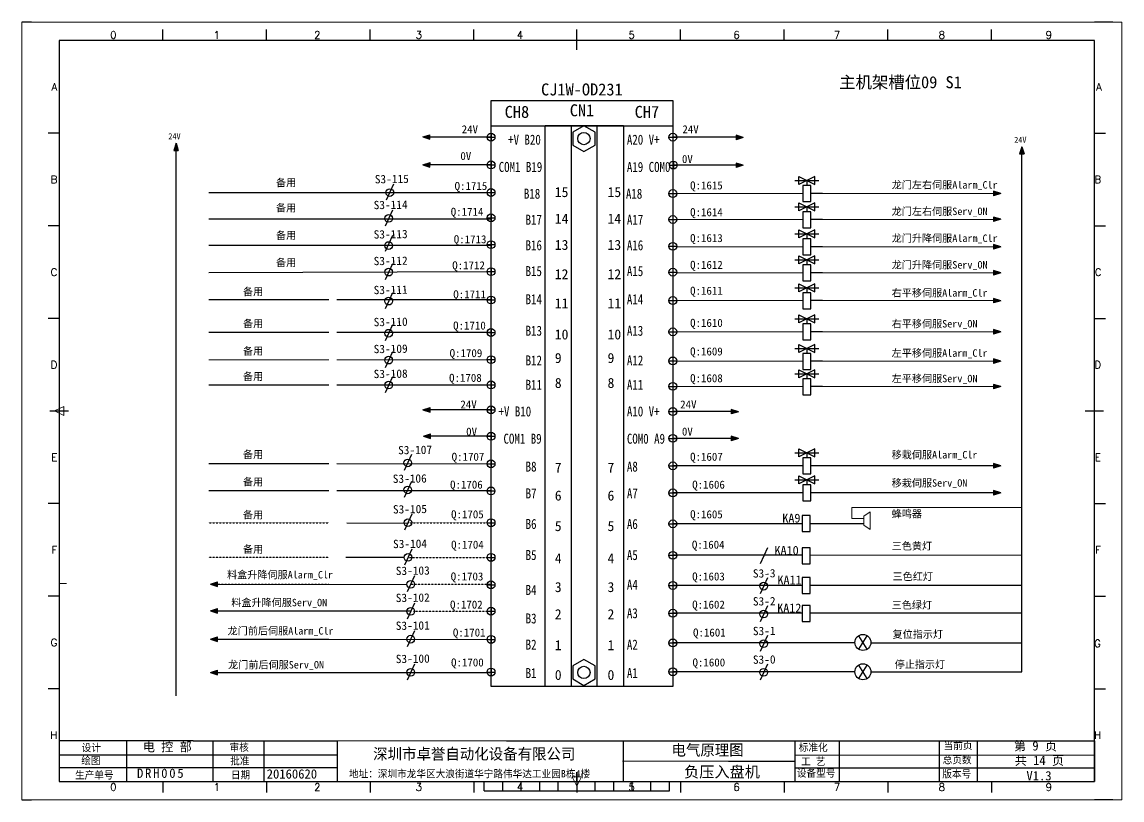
# Model space of a CAD drawing. Extents: x 2368 to 9674, y -1476 to 1321.
# Drawn here: x 9080 to 9674, y 901 to 1321 of the extents above; entities that cross this region are included whole.
import ezdxf
from ezdxf.enums import TextEntityAlignment as Align

# ---------------------------------------------------------------- set-up
doc = ezdxf.new("R2010")
doc.units = 0
doc.header["$MEASUREMENT"] = 0
doc.linetypes.add('ACANSTGL', pattern=[0.11811, 0.07874, -0.03937])
doc.layers.add('1', color=3, linetype='Continuous', lineweight=20)
doc.layers.add('AE_BOR', color=1, linetype='Continuous')
doc.layers.add('SYMS', color=7, linetype='Continuous')
doc.styles.add('HZ', font='', dxfattribs={"width": 0.8})
doc.styles.add('WD', font='romans.shx', dxfattribs={"bigfont": 'gbcbig.shx'})
doc.styles.add('样式 2', font='')
doc.styles.get('HZ').set_extended_font_data('SimSun')
doc.styles.get('样式 2').set_extended_font_data('NSimSun')

# ---------------------------------------------------------------- blocks, each defined once
blk = doc.blocks.new('gb_a2_a')
for p, q in [((584, 410), (25, 410)), ((25, 410), (25, 10)), ((584, 10), (584, 410)), ((25, 10), (584, 10))]:
    blk.add_line(p, q)
at = {"lineweight": 9, "ltscale": 0.1}
blk.add_line((25, 116.86), (29, 116.86), dxfattribs=at)
at = {"layer": 'AE_BOR', "lineweight": 30}
for p, q in [((10, 420), (4.93, 420)), ((594, 420), (584, 420)), ((4.93, 0), (10, 0)), ((594, 0), (584, 0))]:
    blk.add_line(p, q, dxfattribs=at)
at = {"layer": 'AE_BOR', "color": 1, "lineweight": 15}
for p, q in [((4.93, 420), (598.93, 420)), ((4.93, 0), (4.93, 420)), ((598.93, 420), (598.93, 0)), ((22.5, 210), (27.5, 212.5)), ((27.5, 207.5), (22.5, 210)), ((27.5, 212.5), (27.5, 207.5)), ((304.5, 7.5), (302, 12.5)), ((302, 12.5), (307, 12.5)), ((307, 12.5), (304.5, 7.5)), ((598.93, 0), (4.93, 0))]:
    blk.add_line(p, q, dxfattribs=at)
at = {"layer": 'AE_BOR'}
for p, q in [((81, 410), (81, 416)), ((137, 410), (137, 416)), ((193, 410), (193, 416)), ((249, 410), (249, 416)), ((304.5, 410), (304.5, 416)), ((360.5, 410), (360.5, 416)), ((416.5, 410), (416.5, 416)), ((472.5, 410), (472.5, 416)), ((528.5, 410), (528.5, 416)), ((25, 360), (19, 360)), ((584, 360), (590, 360)), ((25, 310), (19, 310)), ((584, 310), (590, 310)), ((25, 260), (19, 260)), ((584, 260), (590, 260)), ((25, 160), (19, 160)), ((584, 160), (590, 160)), ((25, 110), (19, 110)), ((584, 110), (590, 110)), ((25, 60), (19, 60)), ((584, 60), (590, 60)), ((81, 10), (81, 4)), ((137, 10), (137, 4)), ((193, 10), (193, 4)), ((249, 10), (249, 4)), ((304.5, 10), (304.5, 4)), ((360.5, 10), (360.5, 4)), ((416.5, 10), (416.5, 4)), ((472.5, 10), (472.5, 4)), ((528.5, 10), (528.5, 4))]:
    blk.add_line(p, q, dxfattribs=at)
at = {"layer": 'AE_BOR', "color": 2, "lineweight": 30}
for p, q in [((304.5, 405), (304.5, 415)), ((20, 210), (30, 210)), ((579, 210), (589, 210)), ((304.5, 10), (304.5, 15)), ((304.5, 15), (304.5, 5)), ((254.5, 5), (254.5, 10)), ((264.5, 5), (264.5, 10)), ((274.5, 5), (274.5, 10)), ((284.5, 5), (284.5, 10)), ((294.5, 5), (294.5, 10)), ((304.5, 10), (304.5, 5)), ((314.5, 5), (314.5, 10)), ((324.5, 5), (324.5, 10)), ((334.5, 5), (334.5, 10)), ((344.5, 5), (344.5, 10)), ((354.5, 5), (354.5, 10)), ((254.5, 5), (354.5, 5))]:
    blk.add_line(p, q, dxfattribs=at)
at = {"layer": 'AE_BOR', "style": 'WD'}
for s, p in [('0', (54.27, 411)), ('1', (110.12, 411)), ('2', (164.42, 411)), ('3', (219.22, 411)), ('4', (273.82, 411)), ('5', (334.12, 411)), ('6', (390.81, 411)), ('7', (445.01, 411)), ('8', (501.67, 411)), ('9', (559.4, 411)), ('0', (54.27, 5)), ('1', (110.12, 5)), ('2', (164.42, 5)), ('3', (219.22, 5)), ('4', (273.82, 5)), ('5', (334.12, 5)), ('6', (390.81, 5)), ('7', (445.01, 5)), ('8', (501.67, 5)), ('9', (559.4, 5))]:
    blk.add_text(s, height=4, dxfattribs=at).set_placement(p, align=Align.CENTER)
for s, p in [('A', (24, 385)), ('A', (588.05, 385)), ('B', (24, 335)), ('B', (587.67, 335)), ('C', (24, 285)), ('C', (587.86, 285)), ('D', (24, 235)), ('D', (587.67, 235)), ('E', (24, 185)), ('E', (587.48, 185)), ('F', (24, 135)), ('F', (587.48, 135)), ('F', (587.48, 135)), ('G', (24, 85)), ('G', (587.48, 84.56)), ('H', (24, 35)), ('H', (587.67, 35))]:
    blk.add_text(s, height=4, dxfattribs=at).set_placement(p, align=Align.MIDDLE_RIGHT)

msp = doc.modelspace()

# ---------------------------------------------------------------- hatches: boundary and pattern name
for points in [[(9296.68984, 1259.41536), (9300.52177, 1260.60313), (9300.49838, 1258.15459)], [(9469.71321, 1259.08493), (9465.8928, 1257.8606), (9465.8928, 1260.30926)], [(9163.38893, 1255.99722), (9164.61325, 1252.1768), (9162.1646, 1252.1768)], [(9620.16617, 1254.1058), (9621.3905, 1250.28539), (9618.94184, 1250.28539)], [(9296.71984, 1244.36536), (9300.55177, 1245.55313), (9300.52838, 1243.10459)], [(9469.71321, 1244.11493), (9465.8928, 1242.8906), (9465.8928, 1245.33926)], [(9608.70824, 1228.85783), (9604.88783, 1227.6335), (9604.88783, 1230.08216)], [(9608.70824, 1214.97815), (9604.88783, 1213.75382), (9604.88783, 1216.20248)], [(9608.70824, 1200.11061), (9604.88783, 1198.88628), (9604.88783, 1201.33494)], [(9608.70824, 1186.04122), (9604.88783, 1184.81689), (9604.88783, 1187.26554)], [(9608.70824, 1171.025), (9604.88783, 1169.80067), (9604.88783, 1172.24933)], [(9608.70824, 1154.23933), (9604.88783, 1153.015), (9604.88783, 1155.46366)], [(9608.70824, 1138.36613), (9604.88783, 1137.1418), (9604.88783, 1139.59046)], [(9608.70824, 1124.65599), (9604.88783, 1123.43166), (9604.88783, 1125.88032)], [(9296.72765, 1112.08009), (9300.54806, 1113.30441), (9300.54806, 1110.85576)], [(9467.07321, 1111.10493), (9463.2528, 1109.8806), (9463.2528, 1112.32926)], [(9296.94984, 1097.90536), (9300.78177, 1099.09313), (9300.75838, 1096.64459)], [(9467.07321, 1096.63493), (9463.2528, 1095.4106), (9463.2528, 1097.85926)], [(9608.70824, 1081.8494), (9604.88783, 1080.62508), (9604.88783, 1083.07373)], [(9608.70824, 1067.2695), (9604.88783, 1066.04517), (9604.88783, 1068.49383)], [(9181.93666, 1017.97553), (9185.75707, 1019.19986), (9185.75707, 1016.7512)], [(9181.93666, 1003.64946), (9185.75707, 1004.87379), (9185.75707, 1002.42513)], [(9181.93666, 988.2841), (9185.75707, 989.50843), (9185.75707, 987.05977)], [(9181.93666, 970.33239), (9185.75707, 971.55672), (9185.75707, 969.10806)]]:
    msp.add_hatch(color=256).paths.add_polyline_path(points)

# ---------------------------------------------------------------- linework, layer by layer
for p, q in [((9333.50917, 1265.51692), (9431.67831, 1265.51692)), ((9296.68984, 1259.41536), (9300.52177, 1260.60313)), ((9296.68984, 1259.41536), (9300.49838, 1258.15459)), ((9333.50917, 1259.29052), (9300.46909, 1259.29052)), ((9300.49838, 1258.15459), (9300.52177, 1260.60313)), ((9466.0751, 1259.31609), (9431.67831, 1259.29052)), ((9469.71321, 1259.08493), (9465.8928, 1260.30926)), ((9465.8928, 1260.30926), (9465.8928, 1257.8606)), ((9163.38893, 1255.99722), (9162.1646, 1252.1768)), ((9163.38893, 1235.40419), (9163.38893, 1255.99722)), ((9163.38893, 1255.99722), (9164.61325, 1252.1768)), ((9469.71321, 1259.08493), (9465.8928, 1257.8606)), ((9620.16617, 1254.1058), (9618.94184, 1250.28539)), ((9620.16617, 1233.51277), (9620.16617, 1254.1058)), ((9620.16617, 1254.1058), (9621.3905, 1250.28539)), ((9162.1646, 1252.1768), (9164.61325, 1252.1768)), ((9618.94184, 1250.28539), (9621.3905, 1250.28539)), ((9296.71984, 1244.36536), (9300.55177, 1245.55313)), ((9296.71984, 1244.36536), (9300.52838, 1243.10459)), ((9333.50917, 1244.3366), (9300.3651, 1244.3366)), ((9300.52838, 1243.10459), (9300.55177, 1245.55313)), ((9466.1651, 1244.18609), (9431.67831, 1244.23769)), ((9469.71321, 1244.11493), (9465.8928, 1245.33926)), ((9465.8928, 1245.33926), (9465.8928, 1242.8906)), ((9469.71321, 1244.11493), (9465.8928, 1242.8906)), ((9497.5896, 1235.86755), (9510.5496, 1235.86755)), ((9499.7496, 1238.02755), (9504.0696, 1235.86755)), ((9499.7496, 1233.70755), (9499.7496, 1238.02755)), ((9504.0696, 1235.86755), (9499.7496, 1233.70755)), ((9508.3896, 1238.02755), (9504.0696, 1235.86755)), ((9504.0696, 1235.86755), (9508.3896, 1233.70755)), ((9504.0696, 1235.86755), (9504.0696, 1234.24755)), ((9508.3896, 1233.70755), (9508.3896, 1238.02755)), ((9280.83745, 1233.86985), (9276.89022, 1225.22899)), ((9504.0696, 1234.24755), (9504.0696, 1233.16755)), ((9608.70824, 1228.85783), (9604.88783, 1230.08216)), ((9604.88783, 1230.08216), (9604.88783, 1227.6335)), ((9499.7496, 1223.95249), (9504.0696, 1221.79249)), ((9499.7496, 1219.63249), (9499.7496, 1223.95249)), ((9508.3896, 1223.95249), (9504.0696, 1221.79249)), ((9512.49551, 1228.94139), (9506.2296, 1228.94139)), ((9508.3896, 1219.63249), (9508.3896, 1223.95249)), ((9608.70824, 1228.85783), (9604.88783, 1227.6335)), ((9280.21745, 1219.92985), (9276.27022, 1211.28899)), ((9497.5896, 1221.79249), (9510.5496, 1221.79249)), ((9504.0696, 1221.79249), (9499.7496, 1219.63249)), ((9504.0696, 1221.79249), (9508.3896, 1219.63249)), ((9504.0696, 1221.79249), (9504.0696, 1220.17249)), ((9504.0696, 1220.17249), (9504.0696, 1219.09249)), ((9512.49551, 1214.86633), (9506.2296, 1214.86633)), ((9608.70824, 1214.97815), (9604.88783, 1216.20248)), ((9604.88783, 1216.20248), (9604.88783, 1213.75382)), ((9608.70824, 1214.97815), (9604.88783, 1213.75382)), ((9280.21745, 1206.30985), (9276.27022, 1197.66899)), ((9497.5896, 1207.11938), (9510.5496, 1207.11938)), ((9499.7496, 1209.27938), (9504.0696, 1207.11938)), ((9499.7496, 1204.95938), (9499.7496, 1209.27938)), ((9504.0696, 1207.11938), (9499.7496, 1204.95938)), ((9508.3896, 1209.27938), (9504.0696, 1207.11938)), ((9504.0696, 1207.11938), (9508.3896, 1204.95938)), ((9504.0696, 1207.11938), (9504.0696, 1205.49938)), ((9508.3896, 1204.95938), (9508.3896, 1209.27938)), ((9504.0696, 1205.49938), (9504.0696, 1204.41938)), ((9512.49551, 1200.19322), (9506.2296, 1200.19322)), ((9608.70824, 1200.11061), (9604.88783, 1201.33494)), ((9604.88783, 1201.33494), (9604.88783, 1198.88628)), ((9608.70824, 1200.11061), (9604.88783, 1198.88628)), ((9499.7496, 1195.21034), (9504.0696, 1193.05034)), ((9499.7496, 1190.89034), (9499.7496, 1195.21034)), ((9508.3896, 1195.21034), (9504.0696, 1193.05034)), ((9508.3896, 1190.89034), (9508.3896, 1195.21034)), ((9280.21745, 1190.92985), (9276.27022, 1182.28899)), ((9497.5896, 1193.05034), (9510.5496, 1193.05034)), ((9504.0696, 1193.05034), (9499.7496, 1190.89034)), ((9504.0696, 1193.05034), (9508.3896, 1190.89034)), ((9504.0696, 1193.05034), (9504.0696, 1191.43034)), ((9504.0696, 1191.43034), (9504.0696, 1190.35034)), ((9512.49551, 1186.12419), (9506.2296, 1186.12419)), ((9608.70824, 1186.04122), (9604.88783, 1187.26554)), ((9604.88783, 1187.26554), (9604.88783, 1184.81689)), ((9608.70824, 1186.04122), (9604.88783, 1184.81689)), ((9497.5896, 1177.98323), (9510.5496, 1177.98323)), ((9499.7496, 1180.14323), (9504.0696, 1177.98323)), ((9499.7496, 1175.82323), (9499.7496, 1180.14323)), ((9504.0696, 1177.98323), (9499.7496, 1175.82323)), ((9508.3896, 1180.14323), (9504.0696, 1177.98323)), ((9504.0696, 1177.98323), (9508.3896, 1175.82323)), ((9504.0696, 1177.98323), (9504.0696, 1176.36323)), ((9504.0696, 1176.36323), (9504.0696, 1175.28323)), ((9508.3896, 1175.82323), (9508.3896, 1180.14323)), ((9245.95309, 1171.50702), (9181.07056, 1171.50702)), ((9245.95309, 1171.50702), (9208.0351, 1171.50702)), ((9333.50917, 1171.50702), (9250.27309, 1171.50702)), ((9333.50917, 1171.50702), (9250.27309, 1171.50702)), ((9280.21745, 1175.27985), (9276.27022, 1166.63899)), ((9512.49551, 1171.05707), (9506.2296, 1171.05707)), ((9608.70824, 1171.025), (9604.88783, 1172.24933)), ((9604.88783, 1172.24933), (9604.88783, 1169.80067)), ((9608.70824, 1171.025), (9604.88783, 1169.80067)), ((9497.5896, 1161.21148), (9510.5496, 1161.21148)), ((9499.7496, 1163.37148), (9504.0696, 1161.21148)), ((9499.7496, 1159.05148), (9499.7496, 1163.37148)), ((9504.0696, 1161.21148), (9499.7496, 1159.05148)), ((9508.3896, 1163.37148), (9504.0696, 1161.21148)), ((9504.0696, 1161.21148), (9508.3896, 1159.05148)), ((9504.0696, 1161.21148), (9504.0696, 1159.59148)), ((9504.0696, 1159.59148), (9504.0696, 1158.51148)), ((9508.3896, 1159.05148), (9508.3896, 1163.37148)), ((9280.21745, 1157.97985), (9276.27022, 1149.33899)), ((9512.49551, 1154.28532), (9506.2296, 1154.28532)), ((9608.70824, 1154.23933), (9604.88783, 1155.46366)), ((9604.88783, 1155.46366), (9604.88783, 1153.015)), ((9608.70824, 1154.23933), (9604.88783, 1153.015)), ((9499.7496, 1147.43111), (9504.0696, 1145.27111)), ((9499.7496, 1143.11111), (9499.7496, 1147.43111)), ((9508.3896, 1147.43111), (9504.0696, 1145.27111)), ((9508.3896, 1143.11111), (9508.3896, 1147.43111)), ((9280.21745, 1143.41985), (9276.27022, 1134.77899)), ((9497.5896, 1145.27111), (9510.5496, 1145.27111)), ((9504.0696, 1145.27111), (9499.7496, 1143.11111)), ((9504.0696, 1145.27111), (9508.3896, 1143.11111)), ((9504.0696, 1145.27111), (9504.0696, 1143.65111)), ((9504.0696, 1143.65111), (9504.0696, 1142.57111)), ((9512.49551, 1138.34495), (9506.2296, 1138.34495)), ((9608.70824, 1138.36613), (9604.88783, 1139.59046)), ((9604.88783, 1139.59046), (9604.88783, 1137.1418)), ((9608.70824, 1138.36613), (9604.88783, 1137.1418)), ((9280.21745, 1129.95985), (9276.27022, 1121.31899)), ((9497.5896, 1131.60875), (9510.5496, 1131.60875)), ((9499.7496, 1133.76875), (9504.0696, 1131.60875)), ((9499.7496, 1129.44875), (9499.7496, 1133.76875)), ((9504.0696, 1131.60875), (9499.7496, 1129.44875)), ((9508.3896, 1133.76875), (9504.0696, 1131.60875)), ((9504.0696, 1131.60875), (9508.3896, 1129.44875)), ((9504.0696, 1131.60875), (9504.0696, 1129.98875)), ((9504.0696, 1129.98875), (9504.0696, 1128.90875)), ((9508.3896, 1129.44875), (9508.3896, 1133.76875)), ((9181.07056, 1125.7002), (9245.95309, 1125.6674)), ((9250.27309, 1125.66309), (9331.38912, 1125.58212)), ((9512.49551, 1124.68259), (9506.2296, 1124.68259)), ((9608.70824, 1124.65599), (9604.88783, 1125.88032)), ((9604.88783, 1125.88032), (9604.88783, 1123.43166)), ((9608.70824, 1124.65599), (9604.88783, 1123.43166)), ((9296.72765, 1112.08009), (9300.54806, 1113.30441)), ((9296.72765, 1112.08009), (9300.54806, 1110.85576)), ((9333.50917, 1112.09702), (9300.46909, 1112.09702)), ((9300.54806, 1110.85576), (9300.54806, 1113.30441)), ((9463.4051, 1111.15768), (9431.67831, 1111.15768)), ((9467.07321, 1111.10493), (9463.2528, 1112.32926)), ((9463.2528, 1112.32926), (9463.2528, 1109.8806)), ((9467.07321, 1111.10493), (9463.2528, 1109.8806)), ((9296.94984, 1097.90536), (9300.78177, 1099.09313)), ((9300.75838, 1096.64459), (9300.78177, 1099.09313)), ((9296.94984, 1097.90536), (9300.75838, 1096.64459)), ((9333.50917, 1097.84133), (9300.7251, 1097.84133)), ((9463.4051, 1096.71801), (9431.67831, 1096.71801)), ((9467.07321, 1096.63493), (9463.2528, 1097.85926)), ((9463.2528, 1097.85926), (9463.2528, 1095.4106)), ((9467.07321, 1096.63493), (9463.2528, 1095.4106)), ((9290.52882, 1087.93404), (9286.58158, 1079.29317)), ((9497.5896, 1088.83085), (9510.5496, 1088.83085)), ((9499.7496, 1090.99085), (9504.0696, 1088.83085)), ((9499.7496, 1086.67085), (9499.7496, 1090.99085)), ((9504.0696, 1088.83085), (9499.7496, 1086.67085)), ((9508.3896, 1090.99085), (9504.0696, 1088.83085)), ((9504.0696, 1088.83085), (9508.3896, 1086.67085)), ((9504.0696, 1088.83085), (9504.0696, 1087.21085)), ((9504.0696, 1087.21085), (9504.0696, 1086.13085)), ((9508.3896, 1086.67085), (9508.3896, 1090.99085)), ((9181.07056, 1083.18355), (9245.95309, 1083.12101)), ((9250.27309, 1083.11279), (9331.38912, 1082.95841)), ((9501.9096, 1081.90356), (9431.67831, 1081.90356)), ((9512.49551, 1081.90469), (9506.2296, 1081.90469)), ((9608.53925, 1081.90356), (9506.2296, 1081.90356)), ((9608.70824, 1081.8494), (9604.88783, 1083.07373)), ((9604.88783, 1083.07373), (9604.88783, 1080.62508)), ((9608.70824, 1081.8494), (9604.88783, 1080.62508)), ((9499.7496, 1076.40057), (9504.0696, 1074.24057)), ((9499.7496, 1072.08057), (9499.7496, 1076.40057)), ((9508.3896, 1076.40057), (9504.0696, 1074.24057)), ((9508.3896, 1072.08057), (9508.3896, 1076.40057)), ((9290.52882, 1073.37404), (9286.58158, 1064.73317)), ((9497.5896, 1074.24057), (9510.5496, 1074.24057)), ((9504.0696, 1074.24057), (9499.7496, 1072.08057)), ((9504.0696, 1074.24057), (9508.3896, 1072.08057)), ((9504.0696, 1074.24057), (9504.0696, 1072.62057)), ((9504.0696, 1072.62057), (9504.0696, 1071.54057)), ((9501.9096, 1067.26496), (9431.67831, 1067.26496)), ((9512.49551, 1067.31441), (9506.2296, 1067.31441)), ((9608.69406, 1067.26496), (9506.2296, 1067.26496)), ((9608.70824, 1067.2695), (9604.88783, 1068.49383)), ((9604.88783, 1068.49383), (9604.88783, 1066.04517)), ((9608.70824, 1067.2695), (9604.88783, 1066.04517)), ((9290.73645, 1055.77931), (9286.78921, 1047.13844)), ((9255.67915, 1051.12062), (9288.62325, 1051.00219)), ((9501.59346, 1050.58783), (9431.67831, 1050.58783)), ((9534.85459, 1050.58783), (9505.91346, 1050.58783)), ((9290.67917, 1036.93664), (9286.73193, 1028.29578)), ((9501.59346, 1033.57559), (9431.67831, 1033.57559)), ((9482.70981, 1037.61716), (9478.76257, 1028.9763)), ((9255.07148, 1032.57455), (9286.7351, 1032.57455)), ((9292.15389, 1022.4176), (9288.20665, 1013.77674)), ((9181.93666, 1017.97553), (9185.75707, 1019.19986)), ((9181.93666, 1017.97553), (9185.75707, 1016.7512)), ((9185.75707, 1016.7512), (9185.75707, 1019.19986)), ((9185.75707, 1017.77863), (9288.2351, 1018.05551)), ((9501.59346, 1017.31406), (9431.67831, 1017.32993)), ((9482.70981, 1021.40665), (9478.76257, 1012.76578)), ((9620.16617, 1017.2942), (9505.91346, 1017.31308)), ((9181.93666, 1003.64946), (9185.75707, 1004.87379)), ((9185.75707, 1002.42513), (9185.75707, 1004.87379)), ((9292.15389, 1007.8225), (9288.20665, 999.18163)), ((9482.70981, 1006.34042), (9478.76257, 997.69955)), ((9181.93666, 1003.64946), (9185.75707, 1002.42513)), ((9182.11982, 1003.59076), (9245.95309, 1003.59076)), ((9191.89183, 1003.59076), (9289.7551, 1003.59076)), ((9501.59346, 1002.31382), (9431.67831, 1002.31382)), ((9620.16617, 1002.31382), (9505.91346, 1002.31382)), ((9292.15389, 992.78513), (9288.20665, 984.14427)), ((9181.93666, 988.2841), (9185.75707, 989.50843)), ((9181.93666, 988.2841), (9185.75707, 987.05977)), ((9181.95736, 988.29073), (9245.95309, 988.26082)), ((9185.75707, 987.05977), (9185.75707, 989.50843)), ((9245.95309, 988.26082), (9331.38912, 988.18195)), ((9530.19193, 986.27871), (9431.67831, 986.27871)), ((9482.70981, 990.32063), (9478.76257, 981.67976)), ((9532.00706, 990.17522), (9536.48996, 982.89485)), ((9536.48996, 990.17522), (9532.00706, 982.89485)), ((9538.45827, 986.27871), (9620.16617, 986.27871)), ((9292.15389, 974.87297), (9288.20665, 966.2321)), ((9482.70981, 974.87297), (9478.76257, 966.2321)), ((9532.00706, 974.33689), (9536.48996, 967.05652)), ((9536.48996, 974.33689), (9532.00706, 967.05652)), ((9181.93666, 970.33239), (9185.75707, 971.55672)), ((9181.93666, 970.33239), (9185.75707, 969.10806)), ((9182.08556, 970.38011), (9245.95309, 970.38011)), ((9185.75707, 969.10806), (9185.75707, 971.55672)), ((9190.19409, 970.38011), (9332.78225, 970.38011)), ((9530.19193, 970.73609), (9431.67831, 970.73609)), ((9538.45827, 970.73609), (9620.16617, 970.73609)), ((9172.71517, 933.48401), (9100.28418, 933.48401)), ((9100.28418, 933.48401), (9100.28418, 911.48691)), ((9136.55765, 933.48401), (9136.55765, 911.48691)), ((9172.71517, 933.48401), (9250.32628, 933.48401)), ((9183.31966, 933.48401), (9183.31966, 911.48691)), ((9210.7658, 933.48401), (9210.7658, 911.48401)), ((9250.32628, 933.48401), (9250.32628, 911.48691)), ((9341.81734, 933.48401), (9461.71734, 933.48401)), ((9404.88273, 933.48401), (9404.88273, 911.48691)), ((9461.71734, 933.48401), (9599.28852, 933.48401)), ((9497.51189, 933.48401), (9497.51189, 911.48691)), ((9599.28852, 933.48401), (9659.28418, 933.48401)), ((9461.71734, 922.48401), (9497.48097, 922.48401)), ((9100.28418, 911.48691), (9659.28418, 911.48691))]:
    msp.add_line(p, q)
at = {"lineweight": -3}
for p, q in [((9331.38912, 1259.29052), (9335.62921, 1259.29052)), ((9333.50917, 1261.41056), (9333.50917, 1257.17047)), ((9429.55827, 1259.29052), (9433.79836, 1259.29052)), ((9431.67831, 1261.41056), (9431.67831, 1257.17047)), ((9331.38912, 1244.3366), (9335.62921, 1244.3366)), ((9333.50917, 1246.45665), (9333.50917, 1242.21656)), ((9429.83946, 1244.23769), (9434.07955, 1244.23769)), ((9431.9595, 1246.35774), (9431.9595, 1242.11765)), ((9163.38893, 957.74888), (9163.38893, 1235.40419)), ((9333.50917, 1231.53543), (9333.50917, 1227.29534)), ((9431.67831, 1230.99403), (9431.67831, 1226.75394)), ((9620.16617, 970.73609), (9620.16617, 1234.45211)), ((9331.38912, 1229.41539), (9335.62921, 1229.41539)), ((9429.55827, 1228.87398), (9433.79836, 1228.87398)), ((9333.50917, 1217.89013), (9333.50917, 1213.65004)), ((9331.38912, 1215.77008), (9335.62921, 1215.77008)), ((9429.55827, 1214.88328), (9433.79836, 1214.88328)), ((9431.67831, 1217.00332), (9431.67831, 1212.76323)), ((9331.38912, 1201.28365), (9335.62921, 1201.28365)), ((9333.50917, 1203.4037), (9333.50917, 1199.16361)), ((9429.55827, 1200.40796), (9433.79836, 1200.40796)), ((9431.67831, 1202.528), (9431.67831, 1198.28791)), ((9333.50917, 1188.8396), (9333.50917, 1184.59951)), ((9431.67831, 1188.5373), (9431.67831, 1184.29721)), ((9331.38912, 1186.71955), (9335.62921, 1186.71955)), ((9429.55827, 1186.41725), (9433.79836, 1186.41725)), ((9331.38912, 1171.42106), (9335.62921, 1171.42106)), ((9333.50917, 1173.54111), (9333.50917, 1169.30102)), ((9429.55827, 1171.09158), (9433.79836, 1171.09158)), ((9431.67831, 1173.21162), (9431.67831, 1168.97153)), ((9331.38912, 1153.86044), (9335.62921, 1153.86044)), ((9333.50917, 1155.98048), (9333.50917, 1151.74039)), ((9429.55827, 1154.23023), (9433.79836, 1154.23023)), ((9431.67831, 1156.35028), (9431.67831, 1152.11019)), ((9333.50917, 1141.32397), (9333.50917, 1137.08388)), ((9431.67831, 1140.63031), (9431.67831, 1136.39022)), ((9331.38912, 1139.20392), (9335.62921, 1139.20392)), ((9429.55827, 1138.51026), (9433.79836, 1138.51026)), ((9331.38912, 1125.58212), (9335.62921, 1125.58212)), ((9333.50917, 1127.70217), (9333.50917, 1123.46208)), ((9429.55827, 1124.79784), (9433.79836, 1124.79784)), ((9431.67831, 1126.91789), (9431.67831, 1122.6778)), ((9331.38912, 1112.09702), (9335.62921, 1112.09702)), ((9333.50917, 1114.21706), (9333.50917, 1109.97697)), ((9429.55827, 1111.15768), (9433.79836, 1111.15768)), ((9431.67831, 1113.27772), (9431.67831, 1109.03763)), ((9333.50917, 1099.96137), (9333.50917, 1095.72128)), ((9331.38912, 1097.84133), (9335.62921, 1097.84133)), ((9429.55827, 1096.71801), (9433.79836, 1096.71801)), ((9431.67831, 1098.83806), (9431.67831, 1094.59797)), ((9331.38912, 1082.95841), (9335.62921, 1082.95841)), ((9333.50917, 1085.07845), (9333.50917, 1080.83837)), ((9429.55827, 1081.90356), (9433.79836, 1081.90356)), ((9431.67831, 1084.02361), (9431.67831, 1079.78352)), ((9333.45122, 1070.45332), (9333.45122, 1066.21323)), ((9431.67831, 1069.385), (9431.67831, 1065.14491)), ((9331.33117, 1068.33328), (9335.57126, 1068.33328)), ((9429.55827, 1067.26496), (9433.79836, 1067.26496)), ((9333.50917, 1053.27336), (9333.50917, 1049.03327)), ((9431.67831, 1052.70788), (9431.67831, 1048.46779)), ((9331.38912, 1051.15332), (9335.62921, 1051.15332)), ((9429.55827, 1050.58783), (9433.79836, 1050.58783)), ((9333.50917, 1034.57617), (9333.50917, 1030.33608)), ((9429.55827, 1033.57559), (9433.79836, 1033.57559)), ((9431.67831, 1035.69564), (9431.67831, 1031.45555)), ((9331.38912, 1032.45613), (9335.62921, 1032.45613)), ((9331.38912, 1017.64665), (9335.62921, 1017.64665)), ((9333.50917, 1019.7667), (9333.50917, 1015.52661)), ((9429.55827, 1017.32993), (9433.79836, 1017.32993)), ((9431.67831, 1019.44998), (9431.67831, 1015.20989)), ((9333.50917, 1005.52564), (9333.50917, 1001.28555)), ((9431.67831, 1004.43387), (9431.67831, 1000.19378)), ((9331.38912, 1003.40559), (9335.62921, 1003.40559)), ((9429.55827, 1002.31382), (9433.79836, 1002.31382)), ((9331.38912, 988.18195), (9335.62921, 988.18195)), ((9333.50917, 990.302), (9333.50917, 986.06191)), ((9429.55827, 986.27871), (9433.79836, 986.27871)), ((9431.67831, 988.39876), (9431.67831, 984.15867)), ((9331.38912, 970.54648), (9335.62921, 970.54648)), ((9333.50917, 972.66652), (9333.50917, 968.42643)), ((9429.55827, 970.73609), (9433.79836, 970.73609)), ((9431.67831, 972.85614), (9431.67831, 968.61605))]:
    msp.add_line(p, q, dxfattribs=at)
at = {"lineweight": -3, "ltscale": 0.5}
for p, q in [((9181.07056, 1229.48609), (9333.0351, 1229.48609)), ((9181.07056, 1215.28609), (9333.3351, 1215.28609)), ((9181.07056, 1200.97803), (9333.50917, 1200.97803)), ((9331.4351, 1201.38121), (9331.6351, 1201.38121)), ((9181.07056, 1186.30516), (9333.50917, 1186.71955)), ((9245.95309, 1171.50494), (9234.5588, 1171.50494)), ((9333.28103, 1171.50494), (9259.70253, 1171.50494)), ((9245.95309, 1153.84494), (9181.07056, 1153.84494)), ((9333.28103, 1153.84494), (9250.27309, 1153.84494)), ((9245.95309, 1068.47609), (9181.07056, 1068.47609)), ((9333.3951, 1068.47609), (9250.27309, 1068.47609))]:
    msp.add_line(p, q, dxfattribs=at)
at = {"lineweight": 0}
for p, q in [((9433.78179, 1228.86333), (9501.9096, 1228.86333)), ((9506.2296, 1228.86333), (9608.69107, 1228.86333)), ((9433.46916, 1214.81011), (9501.9096, 1214.81011)), ((9506.2296, 1214.81011), (9608.1839, 1214.81011)), ((9433.46916, 1200.13231), (9501.9096, 1200.13231)), ((9506.2296, 1200.13231), (9608.64054, 1200.13231)), ((9433.46916, 1186.07909), (9501.9096, 1186.07909)), ((9506.2296, 1186.07909), (9608.59005, 1186.07909)), ((9433.77616, 1171.06272), (9501.9096, 1171.06272)), ((9506.2296, 1171.06272), (9608.59054, 1171.06272)), ((9433.78467, 1154.22693), (9501.9096, 1154.22693)), ((9506.2296, 1154.22693), (9608.66955, 1154.22693)), ((9245.95309, 1139.18555), (9181.07056, 1139.18555)), ((9330.92731, 1139.18555), (9250.27309, 1139.18555)), ((9433.3421, 1138.36487), (9501.9096, 1138.36487)), ((9506.2296, 1138.36487), (9608.70429, 1138.36487)), ((9620.16617, 1138.36487), (9620.27516, 1138.36487)), ((9433.24585, 1124.65261), (9501.9096, 1124.65261)), ((9506.2296, 1124.65261), (9608.69769, 1124.65261)), ((9528.30634, 1053.4583), (9528.30634, 1059.33207)), ((9528.30634, 1059.33207), (9620.16617, 1059.33207)), ((9534.81186, 1053.4583), (9528.30634, 1053.4583)), ((9534.85459, 1054.69177), (9538.22654, 1057.04471)), ((9534.85459, 1049.84184), (9534.85459, 1054.69177)), ((9538.21577, 1057.11674), (9538.21577, 1047.60342)), ((9538.21577, 1047.60342), (9534.85459, 1049.84184)), ((9505.91346, 1033.60053), (9619.7957, 1033.60053))]:
    msp.add_line(p, q, dxfattribs=at)
at = {"linetype": 'ACANSTGL'}
for p, q in [((9181.07056, 1051.12062), (9245.95309, 1051.12062)), ((9288.62325, 1051.15332), (9333.50917, 1051.15332)), ((9181.07056, 1032.57455), (9245.95309, 1032.57455)), ((9288.66904, 1032.45613), (9333.50917, 1032.45613)), ((9181.95486, 1017.9697), (9245.95309, 1017.9697)), ((9290.14376, 1017.93709), (9333.50917, 1017.9697)), ((9291.67972, 1003.47234), (9333.50917, 1003.40559))]:
    msp.add_line(p, q, dxfattribs=at)
at = {"lineweight": 9, "ltscale": 0.1}
for p, q in [((9250.32628, 933.48401), (9341.81734, 933.48401)), ((9404.51454, 922.48401), (9461.71734, 922.48401))]:
    msp.add_line(p, q, dxfattribs=at)
at = {"color": 0, "ltscale": 2}
for p, q in [((9521.39972, 933.48401), (9521.39972, 911.48691)), ((9595.98191, 933.48401), (9595.98191, 911.48691)), ((9100.28418, 925.80025), (9250.32628, 925.86025)), ((9497.59365, 925.72895), (9659.28418, 925.79186)), ((9100.28418, 919.10247), (9250.32628, 919.10247)), ((9497.48097, 918.76355), (9659.28418, 918.76355))]:
    msp.add_line(p, q, dxfattribs=at)
at = {"color": 0}
for p, q in [((9575.56731, 933.48401), (9575.56731, 911.48691)), ((9659.28418, 933.48401), (9659.28418, 911.48691))]:
    msp.add_line(p, q, dxfattribs=at)
for points in [[(9333.50917, 1279.17408), (9431.67831, 1279.17408), (9431.67831, 962.8331), (9333.50917, 962.8331)], [(9362.81192, 1265.59188), (9404.94171, 1265.59188), (9404.94171, 962.8331), (9362.81192, 962.8331)], [(9376.99312, 1265.51692), (9390.61041, 1265.51692), (9390.61041, 962.8331), (9376.99312, 962.8331)], [(9383.6364, 1265.51692), (9377.59437, 1262.02855), (9377.59437, 1255.05181), (9383.6364, 1251.56345), (9389.67843, 1255.05181), (9389.67843, 1262.02855)], [(9501.9096, 1224.52755), (9506.2296, 1224.52755), (9506.2296, 1233.16755), (9501.9096, 1233.16755)], [(9501.9096, 1210.45249), (9506.2296, 1210.45249), (9506.2296, 1219.09249), (9501.9096, 1219.09249)], [(9501.9096, 1195.77938), (9506.2296, 1195.77938), (9506.2296, 1204.41938), (9501.9096, 1204.41938)], [(9501.9096, 1181.71034), (9506.2296, 1181.71034), (9506.2296, 1190.35034), (9501.9096, 1190.35034)], [(9501.9096, 1166.64323), (9506.2296, 1166.64323), (9506.2296, 1175.28323), (9501.9096, 1175.28323)], [(9501.9096, 1149.87148), (9506.2296, 1149.87148), (9506.2296, 1158.51148), (9501.9096, 1158.51148)], [(9501.9096, 1133.93111), (9506.2296, 1133.93111), (9506.2296, 1142.57111), (9501.9096, 1142.57111)], [(9501.9096, 1120.26875), (9506.2296, 1120.26875), (9506.2296, 1128.90875), (9501.9096, 1128.90875)], [(9501.9096, 1077.49085), (9506.2296, 1077.49085), (9506.2296, 1086.13085), (9501.9096, 1086.13085)], [(9501.9096, 1062.90057), (9506.2296, 1062.90057), (9506.2296, 1071.54057), (9501.9096, 1071.54057)], [(9501.59346, 1046.3741), (9505.91346, 1046.3741), (9505.91346, 1055.0141), (9501.59346, 1055.0141)], [(9501.59346, 1028.96123), (9505.91346, 1028.96123), (9505.91346, 1037.60123), (9501.59346, 1037.60123)], [(9501.59346, 1012.96051), (9505.91346, 1012.96051), (9505.91346, 1021.60051), (9501.59346, 1021.60051)], [(9501.59346, 997.85038), (9505.91346, 997.85038), (9505.91346, 1006.49038), (9501.59346, 1006.49038)], [(9383.6364, 977.33795), (9377.59437, 973.84958), (9377.59437, 966.87285), (9383.6364, 963.38448), (9389.67843, 966.87285), (9389.67843, 973.84958)]]:
    msp.add_lwpolyline(points, close=True)
at = {"lineweight": -3}
for centre in [(9333.50917, 1259.29052), (9431.67831, 1259.29052), (9333.50917, 1244.3366), (9431.9595, 1244.23769), (9333.50917, 1229.41539), (9431.67831, 1228.87398), (9333.50917, 1215.77008), (9431.67831, 1214.88328), (9333.50917, 1201.28365), (9431.67831, 1200.40796), (9333.50917, 1186.71955), (9431.67831, 1186.41725), (9333.50917, 1171.42106), (9431.67831, 1171.09158), (9333.50917, 1153.86044), (9431.67831, 1154.23023), (9333.50917, 1139.20392), (9431.67831, 1138.51026), (9333.50917, 1125.58212), (9431.67831, 1124.79784), (9333.50917, 1112.09702), (9431.67831, 1111.15768), (9333.50917, 1097.84133), (9431.67831, 1096.71801), (9333.50917, 1082.95841), (9431.67831, 1081.90356), (9333.45122, 1068.33328), (9431.67831, 1067.26496), (9333.50917, 1051.15332), (9431.67831, 1050.58783), (9333.50917, 1032.45613), (9431.67831, 1033.57559), (9333.50917, 1017.64665), (9431.67831, 1017.32993), (9333.50917, 1003.40559), (9431.67831, 1002.31382), (9333.50917, 988.18195), (9431.67831, 986.27871), (9333.50917, 970.54648), (9431.67831, 970.73609)]:
    msp.add_circle(centre, 2.12004, dxfattribs=at)
for centre, radius in [((9383.6364, 1258.54018), 3.34348), ((9534.30616, 986.54575), 4.29576), ((9534.30616, 970.70742), 4.29576), ((9383.6364, 970.36121), 3.34348)]:
    msp.add_circle(centre, radius)
at = {"color": 6}
for centre in [(9278.82733, 1229.38934), (9278.20733, 1215.44934), (9278.20733, 1200.81795), (9278.20733, 1186.44934), (9278.20733, 1170.79934), (9278.20733, 1153.49934), (9278.20733, 1138.93934), (9278.20733, 1125.47934), (9288.51869, 1083.45352), (9288.51869, 1068.89352), (9288.62325, 1051.15332), (9288.66904, 1032.45613), (9290.14376, 1017.93709), (9480.69968, 1016.92614), (9290.14376, 1003.34198), (9480.69968, 1001.8599), (9290.14376, 988.30462), (9480.69968, 985.84011), (9290.14376, 970.39246), (9480.69968, 970.39246)]:
    msp.add_circle(centre, 2.07563, dxfattribs=at)

# ---------------------------------------------------------------- block references
msp.add_blockref('gb_a2_a', (9075.28418, 901.48691))

# ---------------------------------------------------------------- texts
for s, insert, char_height, width, attachment_point in [('{\\fFangSong|b0|i0|c134|p49;主机架槽位09 S1}', (9521.49905, 1292.22015), 6.48, 112.7203694, 1), ('{\\fFangSong|b0|i0|c134|p49;CJ1W-OD231}', (9360.52044, 1288.31971), 6.48, 34.6537309, 1), ('{\\fFangSong|b0|i0|c134|p49;CN1}', (9376.00853, 1277.05371), 6.48, 34.6537309, 1), ('{\\fFangSong|b0|i0|c134|p49;CH8}', (9340.86853, 1276.22371), 6.48, 34.6537309, 1), ('{\\fFangSong|b0|i0|c134|p49;CH7}', (9411.0586, 1276.22371), 6.48, 34.6537309, 1), ('{\\fSimSun|b0|i0|c134|p2;24V}', (9317.65135, 1265.72741), 4.32, 56.1737709, 1), ('{\\fSimSun|b0|i0|c134|p2;24V}', (9436.81904, 1265.72741), 4.32, 56.1737709, 1), ('24V', (9159.24819, 1261.41397), 3.24, 9.7955398, 1), ('24V', (9616.02544, 1259.52256), 3.24, 9.7955398, 1), ('{\\fSimSun|b0|i0|c134|p2;0V}', (9316.94354, 1251.28446), 4.32, 56.1737709, 1), ('{\\fSimSun|b0|i0|c134|p2;0V}', (9436.57777, 1249.67712), 4.32, 56.1737709, 1), ('{\\fSimSun|b0|i0|c134|p2;备用}', (9217.37623, 1236.77031), 4, 56.1737709, 1), ('{\\fSimSun|b0|i0|c134|p2;龙门左右伺服Alarm_Clr}', (9549.84529, 1235.5579), 4, 70.9516866, 1), ('Q:1715', (9313.82038, 1235.13192), 4.32, 56.1737709, 1), ('{\\fSimSun|b0|i0|c134|p2;15}', (9367.93284, 1232.38534), 5.4, 4.0230196, 1), ('{\\fSimSun|b0|i0|c134|p2;15}', (9396.41777, 1232.38534), 5.4, 4.0230196, 1), (' Q:1615', (9438.05407, 1235.44162), 4.32, 56.1737709, 1), ('{\\fSimSun|b0|i0|c134|p2;备用}', (9217.37623, 1223.15209), 4, 56.1737709, 1), (' Q:1714', (9308.79419, 1221.19834), 4.32, 56.1737709, 1), ('{\\fSimSun|b0|i0|c134|p2;14}', (9367.93284, 1218.02755), 5.4, 4.0230196, 1), ('{\\fSimSun|b0|i0|c134|p2;14}', (9396.41777, 1218.02755), 5.4, 4.0230196, 1), (' Q:1614', (9438.05407, 1220.98423), 4.32, 56.1737709, 1), ('{\\fSimSun|b0|i0|c134|p2;龙门左右伺服Serv_ON}', (9549.84529, 1221.26772), 4, 56.1737709, 1), ('{\\fSimSun|b0|i0|c134|p2;备用}', (9217.37623, 1208.3197), 4, 56.1737709, 1), ('Q:1713', (9313.37488, 1206.35416), 4.32, 56.1737709, 1), (' Q:1613', (9438.05407, 1207.00875), 4.32, 56.1737709, 1), ('{\\fSimSun|b0|i0|c134|p2;龙门升降伺服Alarm_Clr}', (9549.84529, 1206.76102), 4, 69.7662093, 1), ('{\\fSimSun|b0|i0|c134|p2;13}', (9367.93284, 1203.87812), 5.4, 4.0230196, 1), ('{\\fSimSun|b0|i0|c134|p2;13}', (9396.41777, 1203.87812), 5.4, 4.0230196, 1), ('{\\fSimSun|b0|i0|c134|p2;备用}', (9217.37623, 1193.62635), 4, 56.1737709, 1), (' Q:1712', (9309.60327, 1192.30312), 4.32, 56.1737709, 1), (' Q:1612', (9438.05407, 1192.55135), 4.32, 56.1737709, 1), ('{\\fSimSun|b0|i0|c134|p2;龙门升降伺服Serv_ON}', (9549.84529, 1192.40024), 4, 56.1737709, 1), ('{\\fSimSun|b0|i0|c134|p2;12}', (9367.93284, 1188.04016), 5.4, 4.0230196, 1), ('{\\fSimSun|b0|i0|c134|p2;12}', (9396.41777, 1188.04016), 5.4, 4.0230196, 1), ('{\\fSimSun|b0|i0|c134|p2;备用}', (9199.55947, 1177.90946), 4, 56.1737709, 1), (' Q:1711', (9310.16988, 1176.63704), 4.32, 56.1737709, 1), (' Q:1611', (9438.05407, 1178.57588), 4.32, 56.1737709, 1), ('{\\fSimSun|b0|i0|c134|p2;右平移伺服Alarm_Clr}', (9549.84529, 1177.24399), 4, 56.1737709, 1), ('{\\fSimSun|b0|i0|c134|p2;11}', (9367.93284, 1172.3502), 5.4, 4.0230196, 1), ('{\\fSimSun|b0|i0|c134|p2;11}', (9396.41777, 1172.3502), 5.4, 4.0230196, 1), ('{\\fSimSun|b0|i0|c134|p2;备用}', (9199.55947, 1160.66972), 4, 56.1737709, 1), (' Q:1710', (9310.08492, 1159.77703), 4.32, 56.1737709, 1), (' Q:1610', (9438.05407, 1161.227), 4.32, 56.1737709, 1), ('{\\fSimSun|b0|i0|c134|p2;右平移伺服Serv_ON}', (9549.84529, 1160.57211), 4, 56.1737709, 1), ('{\\fSimSun|b0|i0|c134|p2;10}', (9367.93284, 1155.53061), 5.4, 4.0230196, 1), ('{\\fSimSun|b0|i0|c134|p2;10}', (9396.41777, 1155.53061), 5.4, 4.0230196, 1), ('{\\fSimSun|b0|i0|c134|p2;备用}', (9199.55947, 1145.86122), 4, 56.1737709, 1), (' Q:1709', (9308.19563, 1144.8829), 4.32, 56.1737709, 1), ('{\\fSimSun|b0|i0|c134|p2;9}', (9367.93284, 1142.80103), 5.4, 4.0230196, 1), ('{\\fSimSun|b0|i0|c134|p2;9}', (9396.41777, 1142.80103), 5.4, 4.0230196, 1), (' Q:1609', (9438.05407, 1145.80579), 4.32, 56.1737709, 1), ('{\\fSimSun|b0|i0|c134|p2;左平移伺服Alarm_Clr}', (9549.84529, 1144.7663), 4, 56.1737709, 1), ('{\\fSimSun|b0|i0|c134|p2;备用}', (9199.55947, 1132.15783), 4, 56.1737709, 1), (' Q:1708', (9307.89267, 1131.55973), 4.32, 56.1737709, 1), ('{\\fSimSun|b0|i0|c134|p2;8}', (9367.93284, 1129.33136), 5.4, 4.0230196, 1), ('{\\fSimSun|b0|i0|c134|p2;8}', (9396.41777, 1129.33136), 5.4, 4.0230196, 1), (' Q:1608', (9438.05407, 1131.34839), 4.32, 56.1737709, 1), ('{\\fSimSun|b0|i0|c134|p2;左平移伺服Serv_ON}', (9549.84529, 1130.99987), 4, 56.1737709, 1), ('{\\fSimSun|b0|i0|c134|p2;24V}', (9316.94354, 1117.17207), 4.32, 56.1737709, 1), ('{\\fSimSun|b0|i0|c134|p2;24V}', (9435.63605, 1117.17207), 4.32, 56.1737709, 1), ('{\\fSimSun|b0|i0|c134|p2;0V}', (9320.05589, 1102.54414), 4.32, 56.1737709, 1), ('{\\fSimSun|b0|i0|c134|p2;0V}', (9436.57835, 1102.54414), 4.32, 56.1737709, 1), ('{\\fSimSun|b0|i0|c134|p2;备用}', (9199.55947, 1090.04434), 4, 56.1737709, 1), (' Q:1707', (9309.28878, 1088.94004), 4.32, 56.1737709, 1), (' Q:1607', (9438.05407, 1088.94004), 4.32, 56.1737709, 1), ('{\\fSimSun|b0|i0|c134|p2;移栽伺服Alarm_Clr}', (9549.84529, 1089.86146), 4, 56.1737709, 1), ('{\\fSimSun|b0|i0|c134|p2;7}', (9367.93542, 1083.65497), 5.4, 4.0230196, 1), ('{\\fSimSun|b0|i0|c134|p2;7}', (9396.40329, 1083.65497), 5.4, 4.0230196, 1), ('{\\fSimSun|b0|i0|c134|p2;备用}', (9199.55947, 1075.25449), 4, 56.1737709, 1), ('{\\fSimSun|b0|i0|c134|p2;移栽伺服Serv_ON}', (9549.84529, 1074.6312), 4, 56.1737709, 1), (' Q:1706', (9308.4323, 1073.90317), 4.32, 56.1737709, 1), (' Q:1606', (9439.188, 1073.90317), 4.32, 56.1737709, 1), ('{\\fSimSun|b0|i0|c134|p2;6}', (9367.93542, 1068.5571), 5.4, 4.0230196, 1), ('{\\fSimSun|b0|i0|c134|p2;6}', (9396.40329, 1068.5571), 5.4, 4.0230196, 1), ('{\\fSimSun|b0|i0|c134|p2;备用}', (9199.55947, 1057.45653), 4, 56.1737709, 1), (' Q:1705', (9308.97733, 1057.88486), 4.32, 56.1737709, 1), ('Q:1605', (9441.01093, 1057.88486), 4.32, 56.1737709, 1), ('{\\fSimSun|b0|i0|c134|p2;蜂鸣器}', (9549.84529, 1057.98417), 4, 56.1737709, 1), ('{\\fSimSun|b0|i0|c134|p2;5}', (9367.93542, 1052.0583), 5.4, 4.0230196, 1), ('{\\fSimSun|b0|i0|c134|p2;5}', (9396.40329, 1052.0583), 5.4, 4.0230196, 1), ('{\\fSimSun|b0|i0|c134|p2;备用}', (9199.55947, 1038.90653), 4, 56.1737709, 1), (' Q:1704', (9308.99477, 1041.48781), 4.32, 56.1737709, 1), (' Q:1604', (9439.02668, 1041.48781), 4.32, 56.1737709, 1), ('{\\fSimSun|b0|i0|c134|p2;三色黄灯}', (9549.84529, 1040.62876), 4, 56.1737709, 1), ('{\\fSimSun|b0|i0|c134|p2;4}', (9367.93542, 1034.59214), 5.4, 4.0230196, 1), ('{\\fSimSun|b0|i0|c134|p2;4}', (9396.40329, 1034.59214), 5.4, 4.0230196, 1), ('{\\fSimSun|b0|i0|c134|p2;料盒升降伺服Alarm_Clr}', (9190.95998, 1025.09696), 4, 62.1752643, 1), (' Q:1703', (9308.77891, 1024.3324), 4.32, 56.1737709, 1), (' Q:1603', (9439.17271, 1024.3324), 4.32, 56.1737709, 1), ('{\\fSimSun|b0|i0|c134|p2;三色红灯}', (9550.29714, 1024.14599), 4, 56.1737709, 1), ('{\\fSimSun|b0|i0|c134|p2;3}', (9367.93542, 1019.13471), 5.4, 4.0230196, 1), ('{\\fSimSun|b0|i0|c134|p2;3}', (9396.40329, 1019.13471), 5.4, 4.0230196, 1), ('{\\fSimSun|b0|i0|c134|p2;料盒升降伺服Serv_ON}', (9193.22516, 1010.07885), 4, 56.1737709, 1), (' Q:1702', (9308.41702, 1009.12935), 4.32, 56.1737709, 1), ('{\\fSimSun|b0|i0|c134|p2;2}', (9367.93542, 1004.48089), 5.4, 4.0230196, 1), ('{\\fSimSun|b0|i0|c134|p2;2}', (9396.40329, 1004.48089), 5.4, 4.0230196, 1), (' Q:1602', (9439.17271, 1009.12935), 4.32, 56.1737709, 1), ('{\\fSimSun|b0|i0|c134|p2;三色绿灯}', (9549.84529, 1008.75147), 4, 56.1737709, 1), ('{\\fSimSun|b0|i0|c134|p2;龙门前后伺服Alarm_Clr}', (9191.23804, 994.78765), 4, 64.0860381, 1), (' Q:1701', (9309.96567, 994.0676), 4.32, 56.1737709, 1), (' Q:1601', (9439.6357, 994.0676), 4.32, 56.1737709, 1), ('{\\fSimSun|b0|i0|c134|p2;复位指示灯}', (9550.29714, 992.97337), 4, 56.1737709, 1), ('{\\fSimSun|b0|i0|c134|p2;1}', (9367.93542, 987.75482), 5.4, 4.0230196, 1), ('{\\fSimSun|b0|i0|c134|p2;1}', (9396.40329, 987.75482), 5.4, 4.0230196, 1), ('{\\fSimSun|b0|i0|c134|p2;龙门前后伺服Serv_ON}', (9191.52742, 976.48833), 4, 56.1737709, 1), (' Q:1700', (9308.96601, 977.90112), 4.32, 56.1737709, 1), (' Q:1600', (9439.35982, 977.90112), 4.32, 56.1737709, 1), ('{\\fSimSun|b0|i0|c134|p2;停止指示灯}', (9551.42672, 976.67566), 4, 56.1737709, 1), ('{\\fSimSun|b0|i0|c134|p2;0}', (9367.93542, 971.70373), 5.4, 4.0230196, 1), ('{\\fSimSun|b0|i0|c134|p2;0}', (9396.40329, 971.70373), 5.4, 4.0230196, 1), ('第 9 页', (9615.90156, 933.20998), 5, 38.1635092, 1), ('深圳市卓誉自动化设备有限公司', (9269.85464, 922.69305), 6, 134.4627712, 7), ('共 14 页', (9616.31134, 925.37331), 5, 40.4924398, 1), ('地址：深圳市龙华区大浪街道华宁路伟华达工业园B栋4楼', (9256.771, 913.1738), 4, 144.4993675, 7), ('V1.3', (9622.59971, 917.0843), 5, 40.4924398, 1)]:
    msp.add_mtext(s, dxfattribs=dict(insert=insert, char_height=char_height, width=width, attachment_point=attachment_point))
at = {"lineweight": 0, "char_height": 4.8, "width": 8.1987172, "attachment_point": 1}
for s, insert in [('{\\fSimSun|b0|i0|c134|p2;KA9}', (9490.78053, 1056.06558)), ('{\\fSimSun|b0|i0|c134|p2;KA10}', (9486.57192, 1038.65271)), ('{\\fSimSun|b0|i0|c134|p2;KA11}', (9488.16229, 1022.65199)), ('{\\fSimSun|b0|i0|c134|p2;KA12}', (9488.03092, 1007.54186))]:
    msp.add_mtext(s, dxfattribs=dict(at, insert=insert))
at = {"color": 0, "ltscale": 2, "attachment_point": 1}
for s, insert, char_height, width in [('电 控 部', (9145.53897, 932.70016), 5, 34.8313606), ('当前页', (9577.86549, 932.88847), 4, 19.3450259), ('设计', (9112.4449, 931.72793), 4, 19.3450259), ('审核', (9192.31625, 931.90559), 4, 25.507459), ('电气原理图', (9430.93417, 931.48063), 6, 43.9128196), ('标准化', (9499.67157, 931.90308), 4, 23.3399102), ('{\\C256;绘图}', (9112.23792, 924.80022), 4, 19.3450259), ('批准', (9192.64803, 924.57907), 4, 25.507459), ('工 艺', (9500.92763, 924.28086), 4, 19.3450259), ('总页数', (9577.38598, 925.20673), 4, 19.3450259), ('生产单号', (9108.86589, 916.96887), 4, 25.1533682), ('日期', (9193.03195, 917.07383), 4, 25.507459), ('20160620', (9212.36143, 918.05874), 5, 25.507459), ('{\\fSimSun|b0|i0|c134|p2;负压入盘机}', (9437.75538, 919.66856), 6, 43.9128196), ('设备型号', (9498.65896, 918.02035), 4, 31.672048), ('版本号', (9577.18047, 917.56412), 4, 19.3450259)]:
    msp.add_mtext(s, dxfattribs=dict(at, insert=insert, char_height=char_height, width=width))
at = {"lineweight": 0, "insert": (9119.86884, 918.44708), "char_height": 5, "attachment_point": 1, "style": '样式 2'}
msp.add_mtext_dynamic_manual_height_columns('\\pi22.464;{\\T1.28;DRH005}', width=55.0317648, gutter_width=1, heights=[0], dxfattribs=at)
at = {"layer": '1', "color": 0, "char_height": 5.4, "attachment_point": 1, "style": 'HZ'}
for s, insert, width in [('+V B20', (9342.73752, 1260.68718), 25.6053706), ('A20 V+', (9406.8629, 1260.68718), 26.3635826), ('COM1 B19', (9337.64099, 1245.94987), 31.938251), ('A19 COM0', (9406.8629, 1245.94987), 25.0966071), (' B18', (9348.30701, 1231.49239), 25.2262961), (' A18', (9403.4125, 1231.49239), 36.0605601), ('B17', (9352.15964, 1217.44405), 5.8386613), ('A17', (9406.8629, 1217.44405), 5.8386613), ('B16', (9352.15964, 1203.67366), 5.8386613), ('A16', (9406.8629, 1203.67366), 5.8386613), ('B15', (9352.15964, 1189.6982), 5.8386613), ('A15', (9406.8629, 1189.6982), 5.8386613), ('B14', (9352.15964, 1174.53553), 5.8386613), ('A14', (9406.8629, 1174.53553), 5.8386613), ('B13', (9352.18498, 1157.51714), 5.8386613), ('A13', (9406.8629, 1157.51714), 5.8386613), ('B12', (9352.18498, 1141.48871), 5.8386613), ('A12', (9406.8629, 1141.48871), 5.8386613), ('B11', (9352.18498, 1128.31717), 5.8386613), ('A11', (9406.8629, 1128.31717), 5.8386613), ('+V B10', (9337.53626, 1113.94116), 26.5910109), ('A10 V+', (9406.8629, 1113.94116), 45.1053605), ('COM1 B9', (9340.23111, 1099.24162), 24.1271129), ('COM0 A9', (9406.8629, 1099.24162), 29.3958352), ('B8', (9352.18498, 1084.18903), 5.8386613), ('A8', (9406.8629, 1084.18903), 5.8386613), ('B7', (9352.18498, 1069.7018), 5.8386613), ('A7', (9406.8629, 1069.7018), 5.8386613), ('B6', (9352.18498, 1053.20835), 5.8386613), ('A6', (9406.8629, 1053.20835), 5.8386613), ('B5', (9352.18498, 1036.4341), 5.8386613), ('A5', (9406.8629, 1036.4341), 5.8386613), ('B4', (9352.18498, 1017.60497), 5.8386613), ('A4', (9406.8629, 1020.44999), 5.8386613), ('A3', (9406.8629, 1005.03352), 5.8386613), ('B3', (9352.18498, 1002.1885), 5.8386613), ('B2', (9352.18498, 988.08178), 5.8386613), ('A2', (9406.8629, 988.08178), 5.8386613), ('B1', (9352.18498, 972.70216), 5.8386613), ('A1', (9406.8629, 972.70216), 5.8386613)]:
    msp.add_mtext(s, dxfattribs=dict(at, insert=insert, width=width))
at = {"layer": 'SYMS', "lineweight": -3}
for s, p in [('S3-115', (9270.75565, 1234.36503)), ('S3-114', (9270.13565, 1220.42503)), ('S3-113', (9270.13565, 1204.55364)), ('S3-112', (9270.13565, 1190.18503)), ('S3-111', (9270.13565, 1174.53503)), ('S3-110', (9270.13565, 1157.23503)), ('S3-109', (9270.13565, 1142.67503)), ('S3-108', (9270.13565, 1129.21503)), ('S3-107', (9283.33185, 1088.09416)), ('S3-106', (9280.44702, 1072.62921)), ('S3-105', (9280.55157, 1056.12901)), ('S3-104', (9280.59737, 1037.43182)), ('S3-103', (9282.07209, 1022.91278)), ('S3-3', (9474.91895, 1021.5204)), ('S3-102', (9282.07209, 1008.31768)), ('S3-2', (9474.91895, 1006.45417)), ('S3-101', (9282.07209, 993.28031)), ('S3-1', (9474.91895, 990.43438)), ('S3-100', (9282.07209, 975.36815)), ('S3-0', (9474.91895, 974.98672))]:
    msp.add_text(s, height=4.5, rotation=0.79525133, dxfattribs=at).set_placement(p)

doc.saveas('drawing.dxf')
